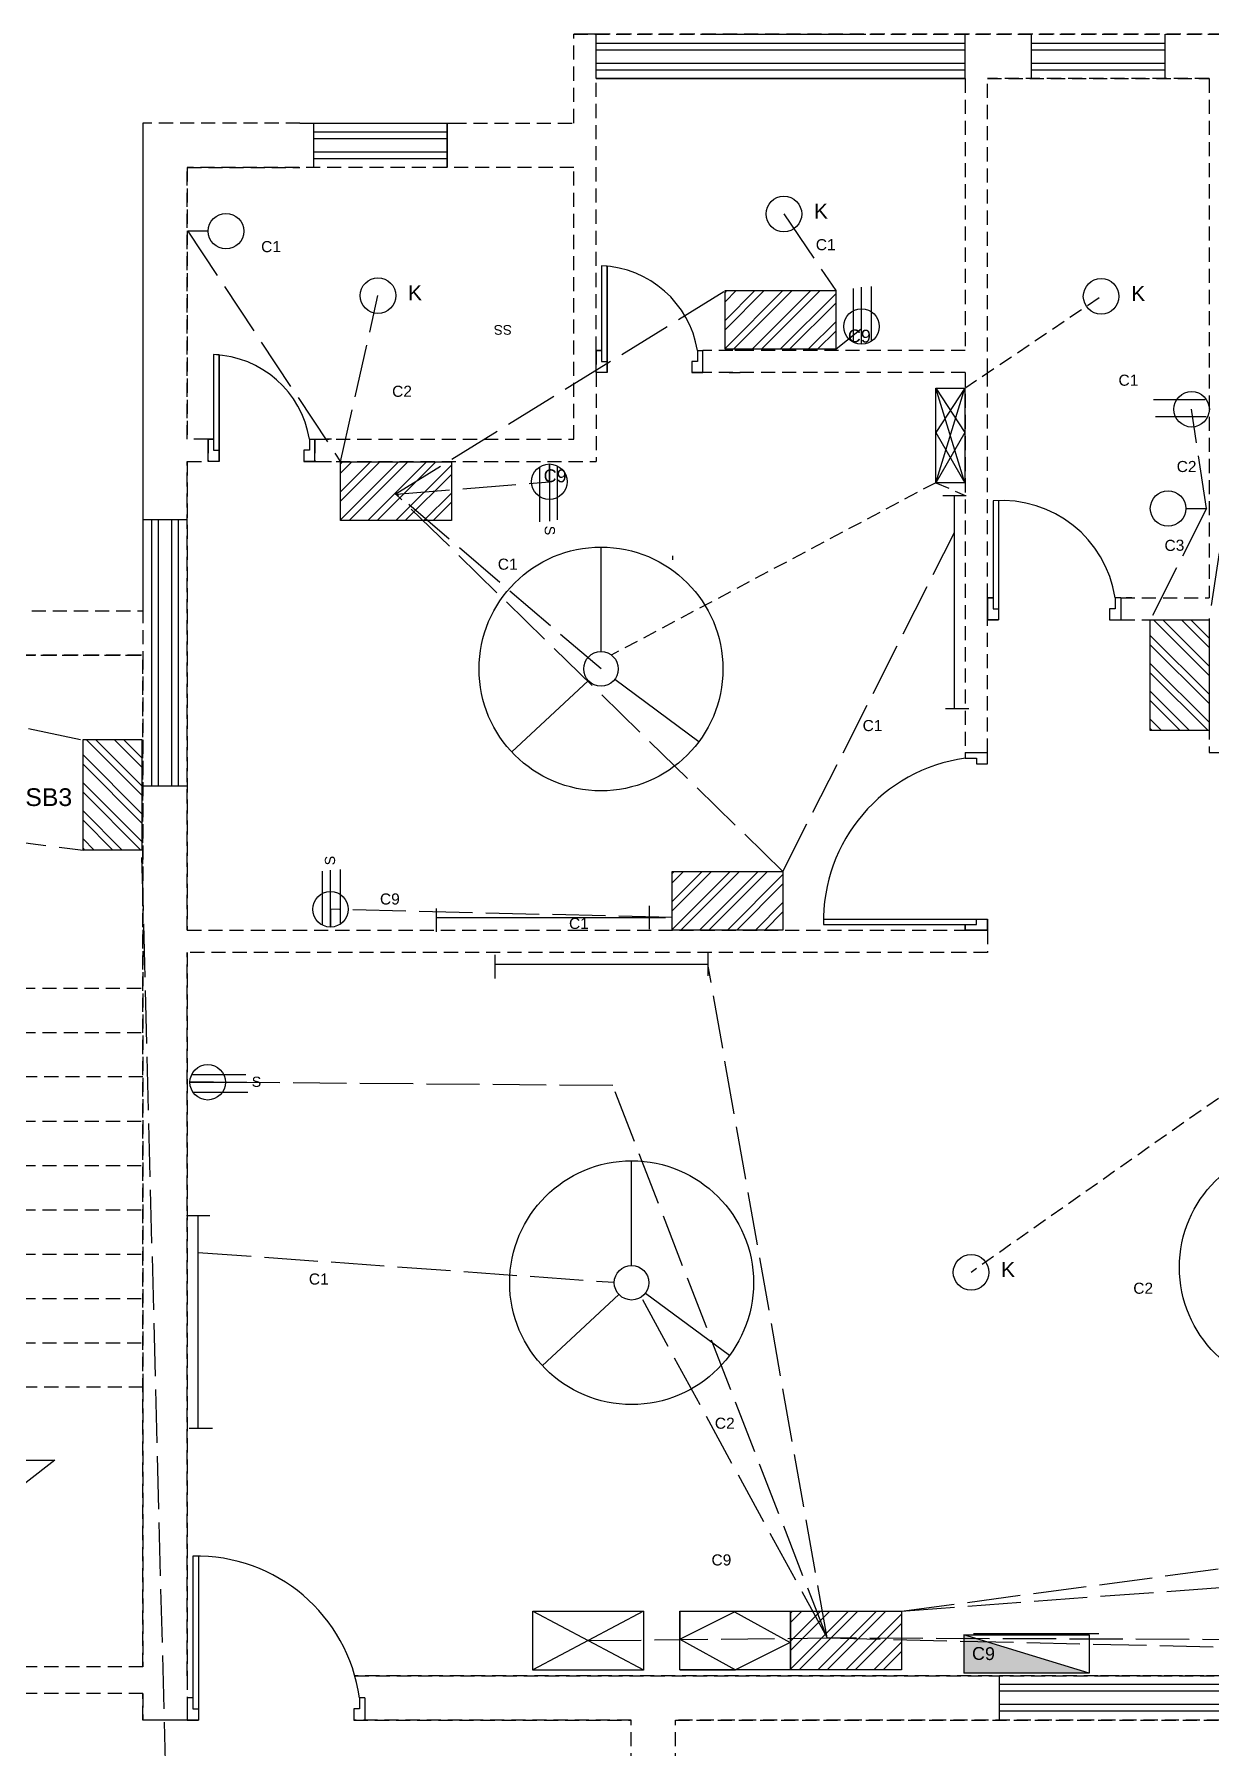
# Model space of a CAD drawing. Header units: millimetres. Extents: x 5814 to 14117, y 764 to 2474.
# Drawn here: x 12151 to 12416.1, y 1586.1 to 1972.3 of the extents above; entities that cross this region are included whole.
import ezdxf

# ---------------------------------------------------------------- set-up
doc = ezdxf.new("R2010")
doc.units = ezdxf.units.MM
doc.linetypes.add('ACAD_ISO02W100', pattern=[15, 12, -3])
doc.linetypes.add('HIDDEN2', pattern=[4.7625, 3.175, -1.5875])
doc.layers.get('0').update_dxf_attribs({"linetype": 'HIDDEN2'})
for name, color, linetype in [('conduit', 7, 'ACAD_ISO02W100'), ('doors', 6, 'Continuous'), ('emfittings', 7, 'Continuous'), ('fittinglabels', 7, 'Continuous'), ('fittings', 7, 'Continuous'), ('windows', 40, 'Continuous')]:
    doc.layers.add(name, color=color, linetype=linetype)
doc.layers.add('emconduit', color=1, linetype='HIDDEN2', plot=False)
doc.styles.get("Standard").update_dxf_attribs({"font": 'arial.ttf', "height": 4})

msp = doc.modelspace()

# ---------------------------------------------------------------- hatches: boundary and pattern name
at = {"layer": 'emfittings', "true_color": 0x000000}
h = msp.add_hatch(color=18, dxfattribs=at)
h.dxf.hatch_style = 1
h.paths.add_polyline_path([(12360.487, 1611.604), (12360.487, 1602.939), (12388.72, 1602.939)])
at = {"layer": 'fittings'}
h = msp.add_hatch(dxfattribs=at)
h.set_pattern_fill('ANSI32', color=256, scale=0.468168)
h.set_pattern_definition([(45, (10926.681, 1385.4993), (-3.1532, 3.1532), []), (45, (10928.783, 1385.4993), (-3.1532, 3.1532), [])])
h.paths.add_polyline_path([(12306.674, 1914.556), (12306.674, 1901.328), (12331.624, 1901.328), (12331.624, 1914.556)])
h = msp.add_hatch(dxfattribs=at)
h.set_pattern_fill('ANSI32', color=256, scale=0.468168)
h.set_pattern_definition([(45, (10840.0684, 1346.8967), (-3.1532, 3.1532), []), (45, (10842.1705, 1346.8967), (-3.1532, 3.1532), [])])
h.paths.add_polyline_path([(12220.061, 1875.954), (12220.061, 1862.726), (12245.012, 1862.726), (12245.012, 1875.954)])
h = msp.add_hatch(dxfattribs=at)
h.set_pattern_fill('ANSI32', color=256, scale=0.468168, angle=90)
h.set_pattern_definition([(135, (12931.547, 435.407), (-3.1532, -3.1532), []), (135, (12931.547, 437.509), (-3.1532, -3.1532), [])])
h.paths.add_polyline_path([(12402.49, 1815.4), (12415.718, 1815.4), (12415.718, 1840.35), (12402.49, 1840.35)])
h = msp.add_hatch(dxfattribs=at)
h.set_pattern_fill('ANSI32', color=256, scale=0.468168, angle=90)
h.set_pattern_definition([(135, (12691.0807, 408.443), (-3.1532, -3.1532), []), (135, (12691.0807, 410.5453), (-3.1532, -3.1532), [])])
h.paths.add_polyline_path([(12162.024, 1788.436), (12175.252, 1788.436), (12175.252, 1813.386), (12162.024, 1813.386)])
h = msp.add_hatch(dxfattribs=at)
h.set_pattern_fill('ANSI32', color=256, scale=0.468168)
h.set_pattern_definition([(45, (10914.772, 1254.574), (-3.1532, 3.1532), []), (45, (10916.8743, 1254.574), (-3.1532, 3.1532), [])])
h.paths.add_polyline_path([(12294.765, 1783.631), (12294.765, 1770.403), (12319.715, 1770.403), (12319.715, 1783.631)])
h = msp.add_hatch(dxfattribs=at)
h.set_pattern_fill('ANSI32', color=256, scale=0.468168)
h.set_pattern_definition([(45, (10941.4578, 1087.8424), (-3.1532, 3.1532), []), (45, (10943.56, 1087.8424), (-3.1532, 3.1532), [])])
h.paths.add_polyline_path([(12321.451, 1616.899), (12321.451, 1603.671), (12346.401, 1603.671), (12346.401, 1616.899)])

# ---------------------------------------------------------------- linework, layer by layer
for p, q in [((12272.597, 1952.344), (12272.597, 1972.344)), ((12277.597, 1972.344), (12272.597, 1972.344)), ((12277.597, 1901.078), (12277.597, 1962.344)), ((12277.597, 1962.344), (12360.81, 1962.344)), ((12360.81, 1962.344), (12360.81, 1901.078)), ((12415.718, 1962.344), (12365.81, 1962.344)), ((12365.81, 1896.078), (12365.81, 1962.344)), ((12415.718, 1962.344), (12415.718, 1845.35)), ((12415.718, 1962.344), (12415.718, 1845.35)), ((12210.872, 1952.344), (12175.505, 1952.344)), ((12210.872, 1952.344), (12175.505, 1952.344)), ((12175.505, 1952.344), (12175.505, 1832.362)), ((12210.872, 1952.344), (12245.206, 1952.344)), ((12245.206, 1952.344), (12272.597, 1952.344)), ((12185.505, 1942.344), (12185.505, 1881.078)), ((12272.597, 1942.344), (12185.505, 1942.344)), ((12185.505, 1942.344), (12210.872, 1942.344)), ((12272.597, 1881.078), (12272.597, 1942.344)), ((12277.597, 1901.078), (12277.597, 1896.078)), ((12360.81, 1901.078), (12301.684, 1901.078)), ((12301.684, 1896.078), (12301.684, 1901.078)), ((12310.098, 1901.078), (12308.848, 1901.078)), ((12277.597, 1896.078), (12277.597, 1876.078)), ((12360.81, 1896.078), (12301.684, 1896.078)), ((12307.598, 1896.078), (12310.098, 1896.078)), ((12360.81, 1896.078), (12360.81, 1810.421)), ((12360.81, 1896.078), (12360.81, 1810.421)), ((12365.81, 1845.35), (12365.81, 1896.078)), ((12365.81, 1845.35), (12365.81, 1896.078)), ((12190.188, 1881.078), (12185.505, 1881.078)), ((12190.188, 1881.078), (12190.188, 1876.078)), ((12214.275, 1881.078), (12272.597, 1881.078)), ((12214.275, 1881.078), (12214.275, 1876.078)), ((12218.006, 1881.078), (12216.756, 1881.078)), ((12238.713, 1881.171), (12238.713, 1881.154)), ((12185.505, 1876.078), (12185.505, 1770.401)), ((12185.505, 1876.078), (12190.188, 1876.078)), ((12214.275, 1876.078), (12272.597, 1876.078)), ((12214.275, 1876.078), (12277.597, 1876.078)), ((12215.506, 1876.078), (12218.006, 1876.078)), ((12365.81, 1845.35), (12365.81, 1840.35)), ((12395.83, 1845.35), (12415.718, 1845.35)), ((12395.83, 1845.35), (12395.83, 1840.35)), ((12398.311, 1845.35), (12397.061, 1845.35)), ((12398.311, 1845.35), (12397.061, 1845.35)), ((12365.81, 1810.421), (12365.81, 1840.35)), ((12365.81, 1810.421), (12365.81, 1840.35)), ((12395.811, 1840.35), (12398.311, 1840.35)), ((12395.811, 1840.35), (12398.311, 1840.35)), ((12395.83, 1840.35), (12415.718, 1840.35)), ((12395.83, 1840.35), (12415.718, 1840.35)), ((12415.718, 1840.35), (12415.718, 1810.416)), ((12415.718, 1840.35), (12415.718, 1810.416)), ((12019.184, 1832.362), (12175.505, 1832.362)), ((12019.184, 1832.362), (12175.479, 1832.362)), ((12175.184, 1832.362), (12031.184, 1832.362)), ((12360.81, 1810.421), (12365.81, 1810.421)), ((12415.718, 1810.416), (12420.718, 1810.416)), ((12415.718, 1810.416), (12420.718, 1810.416)), ((12185.505, 1770.401), (12272.597, 1770.401)), ((12272.597, 1770.401), (12360.81, 1770.401)), ((12365.81, 1770.401), (12360.81, 1770.401)), ((12365.81, 1770.401), (12365.81, 1765.401)), ((12185.505, 1765.401), (12185.505, 1602.344)), ((12185.505, 1765.401), (12185.505, 1602.344)), ((12360.81, 1765.401), (12185.505, 1765.401)), ((12365.81, 1765.401), (12360.81, 1765.401)), ((12019.505, 1757.362), (12175.505, 1757.362)), ((12100.505, 1747.362), (12175.505, 1747.362)), ((12175.505, 1737.362), (12100.505, 1737.362)), ((12100.505, 1727.362), (12175.505, 1727.362)), ((12100.505, 1717.362), (12175.505, 1717.362)), ((12175.505, 1604.362), (12175.505, 1712.362)), ((12175.505, 1604.362), (12175.505, 1712.362)), ((12175.505, 1604.362), (12175.505, 1712.362)), ((12175.505, 1604.362), (12175.505, 1712.362)), ((12175.505, 1604.362), (12175.505, 1712.362)), ((12175.505, 1604.362), (12175.505, 1712.362)), ((12175.505, 1604.362), (12175.505, 1712.362)), ((12175.505, 1604.362), (12175.505, 1712.362)), ((12100.505, 1707.362), (12175.505, 1707.362)), ((12100.505, 1697.362), (12175.505, 1697.362)), ((12100.505, 1687.362), (12175.505, 1687.362)), ((12100.505, 1677.362), (12175.505, 1677.362)), ((12175.505, 1667.362), (12175.505, 1604.362)), ((12175.505, 1667.362), (12175.505, 1604.362)), ((12175.505, 1667.362), (12175.505, 1604.362)), ((12175.505, 1667.362), (12175.505, 1604.362)), ((12185.505, 1602.344), (12185.505, 1592.362)), ((12185.505, 1602.344), (12185.505, 1592.362)), ((12223.229, 1602.362), (12562.151, 1602.362)), ((12223.229, 1602.362), (12338.456, 1602.362)), ((12223.234, 1602.344), (12562.151, 1602.344)), ((12248.456, 1602.362), (12248.456, 1602.344)), ((12278.456, 1602.362), (12278.456, 1602.344)), ((12308.456, 1602.362), (12308.456, 1602.344)), ((12338.456, 1602.362), (12338.456, 1602.344)), ((12175.505, 1592.362), (12175.505, 1598.362)), ((12175.505, 1598.362), (12175.505, 1592.362)), ((12175.505, 1592.362), (12175.505, 1598.362)), ((12175.505, 1592.362), (12175.505, 1598.362)), ((12175.505, 1598.362), (12175.505, 1592.362)), ((12175.505, 1592.362), (12175.505, 1598.362)), ((12175.505, 1592.362), (12175.505, 1598.362)), ((12175.505, 1598.362), (12175.505, 1592.362)), ((12175.505, 1592.362), (12175.505, 1598.362)), ((12175.505, 1592.362), (12175.505, 1598.362)), ((12175.505, 1598.362), (12175.505, 1592.362)), ((12175.505, 1592.362), (12175.505, 1598.362)), ((12185.505, 1592.362), (12175.505, 1592.362)), ((12185.505, 1592.362), (12175.505, 1592.362)), ((12185.505, 1592.362), (12175.505, 1592.362)), ((12185.505, 1592.362), (12175.505, 1592.362)), ((12223.025, 1592.362), (12285.505, 1592.362)), ((12285.505, 1592.362), (12223.025, 1592.362)), ((12223.025, 1592.362), (12285.505, 1592.362)), ((12223.025, 1592.362), (12285.505, 1592.362)), ((12285.505, 1592.362), (12223.025, 1592.362)), ((12223.025, 1592.362), (12285.505, 1592.362)), ((12223.025, 1592.362), (12285.505, 1592.362)), ((12285.505, 1592.362), (12223.025, 1592.362)), ((12223.025, 1592.362), (12285.505, 1592.362)), ((12223.025, 1592.362), (12285.505, 1592.362)), ((12285.505, 1592.362), (12223.025, 1592.362)), ((12223.025, 1592.362), (12285.505, 1592.362)), ((12285.505, 1448.362), (12285.505, 1592.362)), ((12295.505, 1448.362), (12295.505, 1592.362)), ((12295.505, 1592.362), (12627.985, 1592.362)), ((12295.505, 1592.362), (12627.985, 1592.362)), ((12295.505, 1592.362), (12627.985, 1592.362)), ((12295.505, 1592.362), (12627.985, 1592.362))]:
    msp.add_line(p, q)
for points in [[(12272.597, 1972.344), (12495.106, 1972.344)], [(12495.106, 1972.344), (12272.597, 1972.344)], [(12495.106, 1972.344), (12272.597, 1972.344)], [(12495.106, 1972.344), (12272.597, 1972.344)], [(12495.106, 1972.344), (12277.597, 1972.344)], [(12495.106, 1972.344), (12277.597, 1972.344)], [(12495.106, 1972.344), (12277.597, 1972.344)], [(12495.106, 1972.344), (12277.597, 1972.344)], [(12415.718, 1962.344), (12365.81, 1962.344)], [(12365.81, 1962.344), (12415.718, 1962.344)], [(12415.718, 1962.344), (12365.81, 1962.344)], [(12185.505, 1942.344), (12185.505, 1881.078)], [(12185.505, 1881.078), (12185.505, 1942.344)], [(12185.505, 1942.344), (12185.505, 1881.078)], [(12185.505, 1876.078), (12185.505, 1770.401)], [(12185.505, 1770.401), (12185.505, 1876.078)], [(12185.505, 1876.078), (12185.505, 1770.401)], [(12021.864, 1842.362), (12175.505, 1842.362)], [(12175.505, 1604.362), (12175.505, 1832.362)], [(12175.505, 1604.362), (12175.505, 1832.362)], [(12175.505, 1604.362), (12175.505, 1832.362)], [(12175.505, 1604.362), (12175.505, 1832.362)], [(12185.505, 1602.362), (12185.505, 1765.401)], [(12185.505, 1765.401), (12185.505, 1657.362)], [(12185.505, 1765.401), (12185.505, 1602.344)], [(12185.505, 1602.362), (12185.505, 1765.401)], [(12175.505, 1604.362), (12126.122, 1604.362)], [(12562.151, 1602.362), (12223.229, 1602.362)], [(12562.151, 1602.362), (12223.229, 1602.362)], [(12223.234, 1602.344), (12562.151, 1602.344)], [(12175.505, 1598.362), (12124.872, 1598.362)], [(12188.005, 1592.362), (12175.505, 1592.362), (12175.505, 1598.362)], [(12188.005, 1592.362), (12175.505, 1592.362), (12175.505, 1598.362)], [(12175.505, 1592.362), (12175.505, 1598.362)], [(12175.505, 1592.362), (12175.505, 1598.362)], [(12188.005, 1592.362), (12175.505, 1592.362), (12175.505, 1598.362)], [(12188.005, 1592.362), (12175.505, 1592.362), (12175.505, 1598.362)], [(12175.505, 1592.362), (12175.505, 1598.362)], [(12175.505, 1592.362), (12175.505, 1598.362)], [(12188.005, 1592.362), (12175.505, 1592.362), (12175.505, 1598.362)], [(12188.005, 1592.362), (12175.505, 1592.362), (12175.505, 1598.362)], [(12175.505, 1592.362), (12175.505, 1598.362)], [(12175.505, 1592.362), (12175.505, 1598.362)], [(12188.005, 1592.362), (12175.505, 1592.362), (12175.505, 1598.362)], [(12188.005, 1592.362), (12175.505, 1592.362), (12175.505, 1598.362)], [(12175.505, 1592.362), (12175.505, 1598.362)], [(12175.505, 1592.362), (12175.505, 1598.362)], [(12285.505, 1592.362), (12223.025, 1592.362)], [(12285.505, 1592.362), (12223.025, 1592.362)], [(12285.505, 1592.362), (12223.025, 1592.362)], [(12285.505, 1592.362), (12223.025, 1592.362)], [(12285.505, 1592.362), (12223.025, 1592.362)], [(12285.505, 1592.362), (12223.025, 1592.362)], [(12285.505, 1592.362), (12223.025, 1592.362)], [(12285.505, 1592.362), (12223.025, 1592.362)], [(12285.505, 1592.362), (12223.025, 1592.362)], [(12285.505, 1592.362), (12223.025, 1592.362)], [(12285.505, 1592.362), (12223.025, 1592.362)], [(12285.505, 1592.362), (12223.025, 1592.362)], [(12285.505, 1592.362), (12223.025, 1592.362)], [(12285.505, 1592.362), (12223.025, 1592.362)], [(12285.505, 1592.362), (12223.025, 1592.362)], [(12285.505, 1592.362), (12223.025, 1592.362)], [(12627.985, 1592.362), (12295.505, 1592.362)], [(12627.985, 1592.362), (12295.505, 1592.362)], [(12627.985, 1592.362), (12295.505, 1592.362)], [(12627.985, 1592.362), (12295.505, 1592.362)]]:
    msp.add_lwpolyline(points)
msp.add_lwpolyline([(12175.505, 1667.362), (12019.505, 1667.362), (12019.505, 1832.362), (12175.505, 1832.362)], close=True)
at = {"layer": 'conduit'}
for p, q in [((12319.934, 1931.838), (12331.624, 1914.556)), ((12185.598, 1927.973), (12220.061, 1875.954)), ((12232.331, 1868.702), (12306.674, 1914.556)), ((12331.624, 1901.328), (12337.411, 1906.002)), ((12415.118, 1865.445), (12411.792, 1887.815)), ((12232.654, 1868.692), (12267.084, 1871.482)), ((12319.715, 1783.631), (12232.498, 1868.702)), ((12278.722, 1829.284), (12232.654, 1868.692)), ((12415.118, 1865.445), (12402.49, 1840.35)), ((12319.715, 1783.631), (12358.368, 1860.027)), ((12294.807, 1854.819), (12294.807, 1854.819)), ((12294.807, 1854.819), (12294.807, 1853.906)), ((12418, 1855.482), (12415.718, 1840.35)), ((12161.453, 1813.306), (11989.998, 1849.232)), ((12097.134, 1796.883), (12162.024, 1788.436)), ((12180.671, 1579.885), (12175.252, 1788.436)), ((12294.765, 1773.25), (12217.769, 1775.108)), ((12281.254, 1773.25), (12294.765, 1773.25)), ((12329.649, 1610.868), (12302.78, 1762.776)), ((12281.381, 1735.359), (12190.109, 1736.121)), ((12329.649, 1610.868), (12281.381, 1735.359)), ((12187.964, 1697.772), (12281.647, 1691.027)), ((12288.064, 1687.18), (12329.649, 1610.868)), ((12346.401, 1616.899), (12512.216, 1639.074)), ((12346.401, 1616.899), (12542.783, 1631.578)), ((12275.805, 1610.265), (12329.649, 1610.868)), ((12329.649, 1610.868), (12496.728, 1607.034)), ((12531.261, 1609.981), (12329.649, 1610.868))]:
    msp.add_line(p, q, dxfattribs=at)
msp.add_lwpolyline([(12220.061, 1875.954), (12228.474, 1913.438)], dxfattribs=at)
at = {"layer": 'doors'}
for p, q in [((12278.847, 1920.133), (12278.847, 1898.578)), ((12278.847, 1920.133), (12278.847, 1898.578)), ((12280.097, 1920.052), (12280.097, 1896.078)), ((12280.097, 1920.035), (12280.097, 1896.078)), ((12277.597, 1901.078), (12278.847, 1901.078)), ((12277.597, 1896.078), (12277.597, 1901.078)), ((12277.597, 1901.078), (12278.847, 1901.078)), ((12278.847, 1901.078), (12277.597, 1901.078)), ((12277.597, 1896.078), (12277.597, 1901.078)), ((12191.438, 1900.133), (12191.438, 1878.578)), ((12191.438, 1900.133), (12191.438, 1878.578)), ((12192.688, 1900.052), (12192.688, 1876.078)), ((12192.688, 1900.035), (12192.688, 1876.078)), ((12278.847, 1898.578), (12280.097, 1898.578)), ((12278.847, 1898.578), (12280.097, 1898.578)), ((12301.684, 1896.078), (12299.184, 1896.078)), ((12190.188, 1881.078), (12191.438, 1881.078)), ((12190.188, 1876.078), (12190.188, 1881.078)), ((12190.188, 1881.078), (12191.438, 1881.078)), ((12191.438, 1881.078), (12190.188, 1881.078)), ((12190.188, 1876.078), (12190.188, 1881.078)), ((12191.438, 1878.578), (12192.688, 1878.578)), ((12191.438, 1878.578), (12192.688, 1878.578)), ((12214.275, 1876.078), (12211.775, 1876.078)), ((12367.06, 1864.405), (12367.06, 1842.85)), ((12367.06, 1864.405), (12367.06, 1842.85)), ((12367.06, 1864.405), (12367.06, 1842.85)), ((12367.06, 1864.405), (12367.06, 1842.85)), ((12368.31, 1864.324), (12368.31, 1840.35)), ((12368.31, 1864.324), (12368.31, 1840.35)), ((12368.31, 1864.307), (12368.31, 1840.35)), ((12368.31, 1864.307), (12368.31, 1840.35)), ((12365.81, 1845.35), (12367.06, 1845.35)), ((12365.81, 1840.35), (12365.81, 1845.35)), ((12365.81, 1845.35), (12367.06, 1845.35)), ((12367.06, 1845.35), (12365.81, 1845.35)), ((12365.81, 1840.35), (12365.81, 1845.35)), ((12365.81, 1845.35), (12367.06, 1845.35)), ((12365.81, 1840.35), (12365.81, 1845.35)), ((12365.81, 1845.35), (12367.06, 1845.35)), ((12367.06, 1845.35), (12365.81, 1845.35)), ((12365.81, 1840.35), (12365.81, 1845.35)), ((12365.81, 1840.35), (12368.31, 1840.35)), ((12368.31, 1840.35), (12365.81, 1840.35)), ((12365.81, 1840.35), (12368.31, 1840.35)), ((12365.81, 1840.35), (12368.31, 1840.35)), ((12368.31, 1840.35), (12365.81, 1840.35)), ((12365.81, 1840.35), (12368.31, 1840.35)), ((12365.81, 1770.401), (12365.81, 1772.901)), ((12365.81, 1772.901), (12365.81, 1770.401)), ((12360.81, 1771.651), (12360.81, 1770.401)), ((12360.81, 1770.401), (12360.81, 1771.651)), ((12365.81, 1770.401), (12360.81, 1770.401)), ((12185.505, 1592.362), (12188.005, 1592.362)), ((12185.505, 1592.362), (12188.005, 1592.362))]:
    msp.add_line(p, q, dxfattribs=at)
at = {"layer": 'doors', "color": 215, "true_color": 0xa953a0}
for p, q in [((12280.097, 1920.052), (12278.847, 1920.133)), ((12278.847, 1920.133), (12278.847, 1901.078)), ((12280.097, 1896.078), (12280.097, 1920.052)), ((12277.597, 1896.078), (12277.597, 1901.078)), ((12277.597, 1901.078), (12278.847, 1901.078)), ((12278.847, 1901.078), (12278.847, 1898.578)), ((12300.434, 1901.078), (12301.684, 1901.078)), ((12300.434, 1901.078), (12300.434, 1898.578)), ((12301.684, 1896.078), (12301.684, 1901.078)), ((12192.688, 1900.052), (12191.438, 1900.133)), ((12191.438, 1900.133), (12191.438, 1881.078)), ((12192.688, 1876.078), (12192.688, 1900.052)), ((12278.847, 1898.578), (12280.097, 1898.578)), ((12280.097, 1898.578), (12280.097, 1896.078)), ((12299.184, 1898.578), (12299.184, 1896.078)), ((12300.434, 1898.578), (12299.184, 1898.578)), ((12280.097, 1896.078), (12277.597, 1896.078)), ((12299.184, 1896.078), (12301.684, 1896.078)), ((12190.188, 1876.078), (12190.188, 1881.078)), ((12190.188, 1881.078), (12191.438, 1881.078)), ((12191.438, 1881.078), (12191.438, 1878.578)), ((12213.025, 1881.078), (12214.275, 1881.078)), ((12213.025, 1881.078), (12213.025, 1878.578)), ((12214.275, 1876.078), (12214.275, 1881.078)), ((12191.438, 1878.578), (12192.688, 1878.578)), ((12192.688, 1878.578), (12192.688, 1876.078)), ((12211.775, 1878.578), (12211.775, 1876.078)), ((12213.025, 1878.578), (12211.775, 1878.578)), ((12192.688, 1876.078), (12190.188, 1876.078)), ((12211.775, 1876.078), (12214.275, 1876.078)), ((12367.06, 1867.162), (12367.06, 1842.85)), ((12367.06, 1867.162), (12367.06, 1842.85)), ((12368.31, 1867.227), (12368.31, 1840.35)), ((12368.31, 1867.227), (12368.31, 1840.35)), ((12365.81, 1845.35), (12365.81, 1840.35)), ((12365.81, 1845.35), (12365.81, 1840.35)), ((12367.06, 1842.85), (12368.31, 1842.85)), ((12367.06, 1842.85), (12368.31, 1842.85)), ((12367.06, 1842.85), (12368.31, 1842.85)), ((12367.06, 1842.85), (12368.31, 1842.85)), ((12367.06, 1842.85), (12368.31, 1842.85)), ((12367.06, 1842.85), (12368.31, 1842.85)), ((12393.33, 1842.85), (12393.33, 1840.35)), ((12394.58, 1842.85), (12393.33, 1842.85)), ((12393.33, 1842.85), (12393.33, 1840.35)), ((12393.33, 1842.85), (12393.33, 1840.35)), ((12394.58, 1842.85), (12393.33, 1842.85)), ((12393.33, 1842.85), (12393.33, 1840.35)), ((12394.58, 1845.35), (12394.58, 1842.85)), ((12395.83, 1845.35), (12394.58, 1845.35)), ((12394.58, 1845.35), (12394.58, 1842.85)), ((12394.58, 1845.35), (12394.58, 1842.85)), ((12394.58, 1845.35), (12394.58, 1842.85)), ((12395.83, 1845.35), (12395.83, 1840.35)), ((12395.83, 1845.35), (12395.83, 1840.35)), ((12368.31, 1840.35), (12365.81, 1840.35)), ((12368.31, 1840.35), (12365.81, 1840.35)), ((12393.33, 1840.35), (12395.83, 1840.35)), ((12360.81, 1810.421), (12360.81, 1809.171)), ((12360.81, 1810.421), (12365.81, 1810.421)), ((12360.81, 1810.421), (12360.81, 1809.171)), ((12360.81, 1810.421), (12365.81, 1810.421)), ((12360.81, 1809.171), (12363.31, 1809.171)), ((12360.81, 1809.171), (12363.31, 1809.171)), ((12363.31, 1809.171), (12363.31, 1807.921)), ((12363.31, 1809.171), (12363.31, 1807.921)), ((12363.31, 1807.921), (12365.81, 1807.921)), ((12363.31, 1807.921), (12365.81, 1807.921)), ((12365.81, 1807.921), (12365.81, 1810.421)), ((12365.81, 1807.921), (12365.81, 1810.421)), ((12328.886, 1772.901), (12365.81, 1772.901)), ((12337.059, 1772.901), (12365.81, 1772.901)), ((12363.31, 1771.651), (12363.31, 1772.901)), ((12363.31, 1771.651), (12363.31, 1772.901)), ((12365.81, 1772.901), (12365.81, 1770.401)), ((12328.864, 1771.651), (12363.31, 1771.651)), ((12337.095, 1771.651), (12363.31, 1771.651)), ((12360.81, 1770.401), (12365.81, 1770.401)), ((12186.755, 1629.308), (12186.755, 1594.862)), ((12188.005, 1629.286), (12188.005, 1592.362)), ((12185.505, 1597.362), (12185.505, 1592.362)), ((12185.505, 1597.362), (12185.505, 1592.362)), ((12185.505, 1597.362), (12185.505, 1592.362)), ((12185.505, 1597.362), (12185.505, 1592.362)), ((12224.275, 1597.362), (12224.275, 1594.862)), ((12225.525, 1597.362), (12224.275, 1597.362)), ((12225.525, 1597.362), (12225.525, 1592.362)), ((12188.005, 1592.362), (12185.505, 1592.362)), ((12186.755, 1594.862), (12188.005, 1594.862)), ((12223.025, 1594.862), (12223.025, 1592.362)), ((12224.275, 1594.862), (12223.025, 1594.862)), ((12223.025, 1592.362), (12225.525, 1592.362))]:
    msp.add_line(p, q, dxfattribs=at)
for points in [[(12367.06, 1845.35), (12365.81, 1845.35)], [(12367.06, 1845.35), (12365.81, 1845.35)], [(12360.81, 1771.651), (12360.81, 1770.401)], [(12186.755, 1597.362), (12185.505, 1597.362)]]:
    msp.add_lwpolyline(points, dxfattribs=at)
for centre, radius, start, end in [((12278.001, 1897.419), 22.73, 9.26547, 87.86572), ((12190.591, 1877.419), 22.73, 9.26547, 87.86572), ((12369.036, 1841.389), 25.849, 8.81558, 94.38491), ((12369.036, 1841.389), 25.849, 8.81558, 94.38491), ((12365.872, 1772.501), 37.018, 97.8589, 181.31498), ((12187.605, 1592.3), 37.018, 7.8589, 91.31498)]:
    msp.add_arc(centre, radius, start, end, dxfattribs=at)
at = {"layer": 'emconduit'}
for p, q in [((12360.684, 1892.579), (12391.409, 1913.272)), ((12354.145, 1871.273), (12281.047, 1832.418)), ((12354.145, 1871.273), (12360.81, 1868.373)), ((12464.544, 1765.401), (12362.105, 1693.276)), ((12570.689, 1602.456), (12388.72, 1602.344))]:
    msp.add_line(p, q, dxfattribs=at)
at = {"layer": 'emfittings'}
for p, q in [((12360.684, 1892.579), (12354.145, 1882.551)), ((12360.684, 1871.273), (12354.145, 1892.579)), ((12354.145, 1892.579), (12360.684, 1882.551)), ((12354.145, 1871.273), (12360.684, 1892.579)), ((12354.145, 1882.551), (12360.684, 1871.273)), ((12360.684, 1882.551), (12354.145, 1871.273)), ((12360.487, 1611.604), (12388.72, 1611.604)), ((12388.72, 1602.939), (12360.487, 1611.604)), ((12360.487, 1611.604), (12360.487, 1602.939)), ((12362.681, 1611.866), (12390.915, 1611.866)), ((12388.72, 1602.939), (12360.487, 1602.939))]:
    msp.add_line(p, q, dxfattribs=at)
msp.add_lwpolyline([(12360.684, 1892.579), (12360.684, 1871.273), (12354.145, 1871.273), (12354.145, 1892.579)], close=True, dxfattribs=at)
msp.add_lwpolyline([(12360.487, 1611.604), (12388.72, 1611.604), (12388.72, 1602.939)], dxfattribs=at)
at = {"layer": 'fittings'}
for p, q in [((12175.505, 1952.344), (12175.505, 1842.362)), ((12190.226, 1927.973), (12185.598, 1927.973)), ((12335.643, 1902.995), (12335.631, 1915.04)), ((12335.643, 1902.995), (12335.631, 1915.04)), ((12337.414, 1902.571), (12337.402, 1915.319)), ((12337.414, 1902.571), (12337.402, 1915.319)), ((12339.665, 1903.289), (12339.653, 1915.473)), ((12339.665, 1903.289), (12339.653, 1915.473)), ((12414.822, 1889.958), (12403.225, 1889.958)), ((12415.098, 1886.129), (12403.632, 1886.129)), ((12264.833, 1874.666), (12264.833, 1862.482)), ((12267.084, 1871.482), (12267.084, 1875.381)), ((12267.084, 1875.381), (12267.084, 1862.633)), ((12268.855, 1874.956), (12268.855, 1862.91)), ((12355.714, 1868.373), (12361.021, 1868.373)), ((12358.368, 1860.027), (12358.368, 1868.373)), ((12358.368, 1820.373), (12358.368, 1868.373)), ((12410.49, 1865.445), (12415.118, 1865.445)), ((12358.368, 1820.373), (12358.368, 1860.027)), ((12278.722, 1833.186), (12278.722, 1856.757)), ((12281.857, 1826.959), (12300.792, 1812.922)), ((12275.863, 1826.627), (12258.598, 1810.581)), ((12356.312, 1820.373), (12361.619, 1820.373)), ((12215.998, 1771.635), (12215.998, 1783.68)), ((12217.769, 1771.209), (12217.769, 1783.957)), ((12220.02, 1771.924), (12220.02, 1784.108)), ((12217.769, 1775.108), (12217.769, 1771.209)), ((12241.6, 1775.306), (12241.6, 1769.998)), ((12241.6, 1773.25), (12281.254, 1773.25)), ((12241.6, 1773.25), (12289.6, 1773.25)), ((12281.254, 1773.25), (12289.6, 1773.25)), ((12289.6, 1775.903), (12289.6, 1770.596)), ((12302.78, 1765.43), (12302.78, 1760.122)), ((12254.78, 1764.832), (12254.78, 1759.525)), ((12254.78, 1762.776), (12294.434, 1762.776)), ((12254.78, 1762.776), (12302.78, 1762.776)), ((12294.434, 1762.776), (12302.78, 1762.776)), ((12190.109, 1736.121), (12186.21, 1736.121)), ((12186.21, 1736.121), (12198.958, 1736.121)), ((12186.636, 1737.892), (12198.681, 1737.892)), ((12186.926, 1733.87), (12199.11, 1733.87)), ((12285.622, 1694.847), (12285.622, 1718.417)), ((12185.31, 1706.119), (12190.618, 1706.119)), ((12187.964, 1697.772), (12187.964, 1706.119)), ((12187.964, 1658.119), (12187.964, 1706.119)), ((12187.964, 1658.119), (12187.964, 1697.772)), ((12282.764, 1688.288), (12265.499, 1672.241)), ((12288.757, 1688.62), (12307.692, 1674.583)), ((12185.908, 1658.119), (12191.215, 1658.119)), ((12155.697, 1650.911), (12141.296, 1639.792)), ((12143.259, 1650.911), (12155.697, 1650.911)), ((12263.33, 1616.868), (12288.281, 1603.661)), ((12288.281, 1616.868), (12263.33, 1603.661)), ((12296.5, 1616.899), (12296.5, 1610.562)), ((12296.5, 1610.562), (12308.785, 1616.737)), ((12308.785, 1616.737), (12321.319, 1609.846)), ((12296.5, 1610.562), (12309.034, 1603.671)), ((12321.319, 1609.846), (12309.034, 1603.671)), ((12296.5, 1603.671), (12309.034, 1603.671))]:
    msp.add_line(p, q, dxfattribs=at)
for points in [[(12306.674, 1914.556), (12331.624, 1914.556), (12331.624, 1901.328), (12306.674, 1901.328)], [(12220.061, 1875.954), (12245.012, 1875.954), (12245.012, 1862.726), (12220.061, 1862.726)], [(12402.49, 1815.4), (12402.49, 1840.35), (12415.718, 1840.35), (12415.718, 1815.4)], [(12162.024, 1788.436), (12162.024, 1813.386), (12175.252, 1813.386), (12175.252, 1788.436)], [(12294.765, 1783.631), (12319.715, 1783.631), (12319.715, 1770.403), (12294.765, 1770.403)], [(12263.33, 1616.868), (12288.281, 1616.868), (12288.281, 1603.64), (12263.33, 1603.64)], [(12296.5, 1616.899), (12321.451, 1616.899), (12321.451, 1603.671), (12296.5, 1603.671)], [(12321.451, 1616.899), (12346.401, 1616.899), (12346.401, 1603.671), (12321.451, 1603.671)]]:
    msp.add_lwpolyline(points, close=True, dxfattribs=at)
for centre, radius in [((12319.934, 1931.838), 4.013), ((12194.226, 1927.973), 4), ((12228.474, 1913.438), 4.013), ((12391.409, 1913.272), 4.013), ((12337.411, 1906.47), 4), ((12337.411, 1906.47), 4), ((12411.792, 1887.815), 4), ((12267.084, 1871.482), 4), ((12406.49, 1865.445), 4), ((12278.722, 1829.284), 27.473), ((12278.722, 1829.284), 3.903), ((12217.769, 1775.108), 4), ((12190.109, 1736.121), 4), ((12436.529, 1694.394), 27.473), ((12285.622, 1690.945), 27.473), ((12362.105, 1693.276), 4.013), ((12285.622, 1690.945), 3.903)]:
    msp.add_circle(centre, radius, dxfattribs=at)
at = {"layer": 'windows', "color": 31, "true_color": 0xfecc66}
for p, q in [((12277.597, 1962.344), (12277.597, 1972.344)), ((12360.81, 1962.344), (12360.81, 1972.344)), ((12375.723, 1962.344), (12375.723, 1972.344)), ((12405.723, 1972.344), (12405.723, 1962.344)), ((12214.052, 1942.344), (12214.052, 1952.344)), ((12244.052, 1952.344), (12244.052, 1942.344)), ((12368.456, 1602.362), (12368.456, 1592.362))]:
    msp.add_line(p, q, dxfattribs=at)
at = {"layer": 'windows'}
for p, q in [((12304.044, 1972.344), (12338.379, 1972.344)), ((12405.723, 1972.344), (12405.723, 1962.344)), ((12360.81, 1962.344), (12277.597, 1962.344)), ((12210.872, 1952.344), (12245.206, 1952.344)), ((12244.052, 1942.344), (12244.052, 1952.344)), ((12185.505, 1862.901), (12175.505, 1862.901)), ((12185.505, 1862.901), (12175.505, 1862.901)), ((12185.505, 1802.901), (12175.505, 1802.901)), ((12185.505, 1802.901), (12175.505, 1802.901)), ((12368.456, 1602.362), (12368.456, 1602.344))]:
    msp.add_line(p, q, dxfattribs=at)
at = {"layer": 'windows', "color": 31, "true_color": 0xfecc66}
for points in [[(12277.597, 1970.344), (12360.81, 1970.344)], [(12375.723, 1970.344), (12405.723, 1970.344)], [(12277.597, 1968.844), (12360.81, 1968.844)], [(12375.723, 1968.844), (12405.723, 1968.844)], [(12277.597, 1965.844), (12360.81, 1965.844)], [(12277.597, 1964.344), (12360.81, 1964.344)], [(12375.723, 1965.844), (12405.723, 1965.844)], [(12375.723, 1964.344), (12405.723, 1964.344)], [(12214.052, 1950.344), (12244.052, 1950.344)], [(12214.052, 1948.844), (12244.052, 1948.844)], [(12214.052, 1945.844), (12244.052, 1945.844)], [(12214.052, 1944.344), (12244.052, 1944.344)], [(12177.505, 1802.901), (12177.505, 1862.901)], [(12177.505, 1802.901), (12177.505, 1862.901)], [(12179.005, 1802.901), (12179.005, 1862.901)], [(12179.005, 1802.901), (12179.005, 1862.901)], [(12182.005, 1802.901), (12182.005, 1862.901)], [(12182.005, 1802.901), (12182.005, 1862.901)], [(12183.505, 1802.901), (12183.505, 1862.901)], [(12183.505, 1802.901), (12183.505, 1862.901)], [(12458.456, 1600.362), (12368.456, 1600.362)], [(12458.456, 1598.862), (12368.456, 1598.862)], [(12458.456, 1595.862), (12368.456, 1595.862)], [(12458.456, 1594.362), (12368.456, 1594.362)]]:
    msp.add_lwpolyline(points, dxfattribs=at)
at = {"layer": 'windows'}
for points in [[(12360.81, 1962.344), (12277.597, 1962.344)], [(12277.597, 1962.344), (12360.81, 1962.344)], [(12360.81, 1962.344), (12277.597, 1962.344)]]:
    msp.add_lwpolyline(points, dxfattribs=at)

# ---------------------------------------------------------------- texts
at = {"layer": 'conduit'}
for s, p in [('C1', (12202.144, 1923.231)), ('C1', (12327.114, 1923.668)), ('C2', (12231.657, 1890.621)), ('C1', (12395.323, 1893.118)), ('C2', (12408.434, 1873.667)), ('C1', (12255.467, 1851.652)), ('C1', (12337.666, 1815.276)), ('C9', (12228.918, 1776.182)), ('C1', (12271.51, 1770.677)), ('C1', (12212.896, 1690.517)), ('C2', (12398.649, 1688.444)), ('C2', (12304.376, 1658.022)), ('C9', (12303.62, 1627.205))]:
    msp.add_text(s, height=2.5, dxfattribs=at).set_placement(p)
for s, height, rotation, p in [('C9', 2.8915, 358.9405, (12334.328, 1902.935)), ('C9', 2.8915, 358.9405, (12265.769, 1871.422)), ('C3', 2.5, 1.12186, (12405.711, 1855.857)), ('C3', 2.5, 1.12186, (12405.711, 1855.857)), ('C9', 2.8915, 358.9405, (12362.291, 1605.957))]:
    msp.add_text(s, height=height, rotation=rotation, dxfattribs=at).set_placement(p)
at = {"layer": 'fittinglabels', "insert": (12149.015, 1802.388), "char_height": 4, "attachment_point": 1}
msp.add_mtext_dynamic_manual_height_columns('SB3', width=10.78653, gutter_width=12.5, heights=[3.503], dxfattribs=at)
at = {"layer": 'fittings'}
for s, height, p in [('K', 3.387, (12326.697, 1930.785)), ('K', 3.387, (12235.237, 1912.385)), ('K', 3.387, (12398.172, 1912.219)), ('S', 2.296, (12200.023, 1735.088)), ('K', 3.387, (12368.868, 1692.223))]:
    msp.add_text(s, height=height, dxfattribs=at).set_placement(p)
for s, height, rotation, p in [('SS', 2.1855, 180, (12258.652, 1906.804)), ('S', 2.296, 270, (12266.05, 1861.569)), ('S', 2.296, 90, (12218.802, 1785.021))]:
    msp.add_text(s, height=height, rotation=rotation, dxfattribs=at).set_placement(p)

doc.saveas('drawing.dxf')
